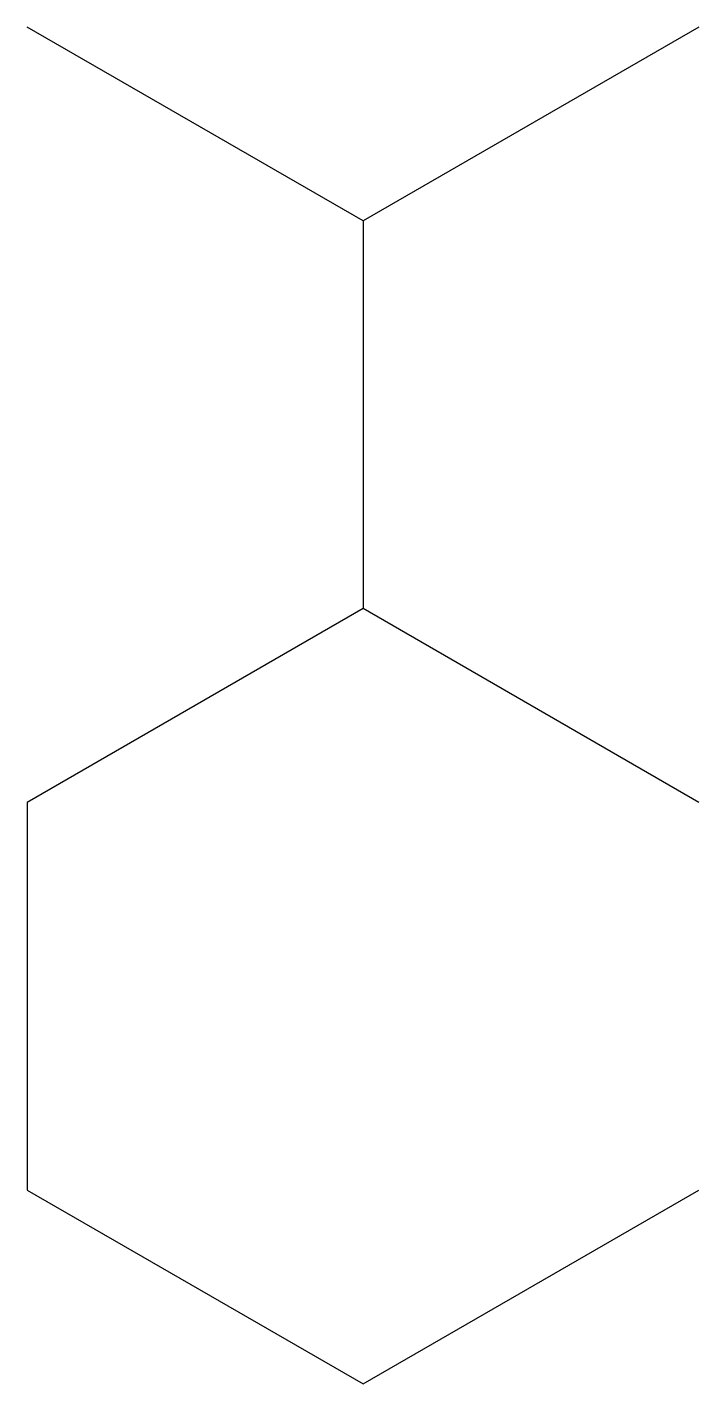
# Model space of a CAD drawing. Header units: millimetres. Extents: x -74 to 74, y -150 to 150.
import ezdxf

# ---------------------------------------------------------------- set-up
doc = ezdxf.new("R2010")
doc.units = ezdxf.units.MM

# ---------------------------------------------------------------- blocks, each defined once
blk = doc.blocks.new('$LinePat$聚苯板')
at = {"color": 0}
for p, q in [((14.846, -8.571), (0, 0)), ((29.692, 0), (14.846, -8.571)), ((14.846, -8.571), (14.846, -25.714)), ((14.846, -25.714), (0, -34.286)), ((29.692, -34.286), (14.846, -25.714)), ((0, -34.286), (0, -51.429)), ((0, -51.429), (14.846, -60)), ((14.846, -60), (29.692, -51.429))]:
    blk.add_line(p, q, dxfattribs=at)

msp = doc.modelspace()

# ---------------------------------------------------------------- block references
at = {"xscale": 5.000000000000004, "yscale": 5.000000000000004, "zscale": 5.000000000000004}
msp.add_blockref('$LinePat$聚苯板', (-74.23, 150), dxfattribs=at)

doc.saveas('drawing.dxf')
